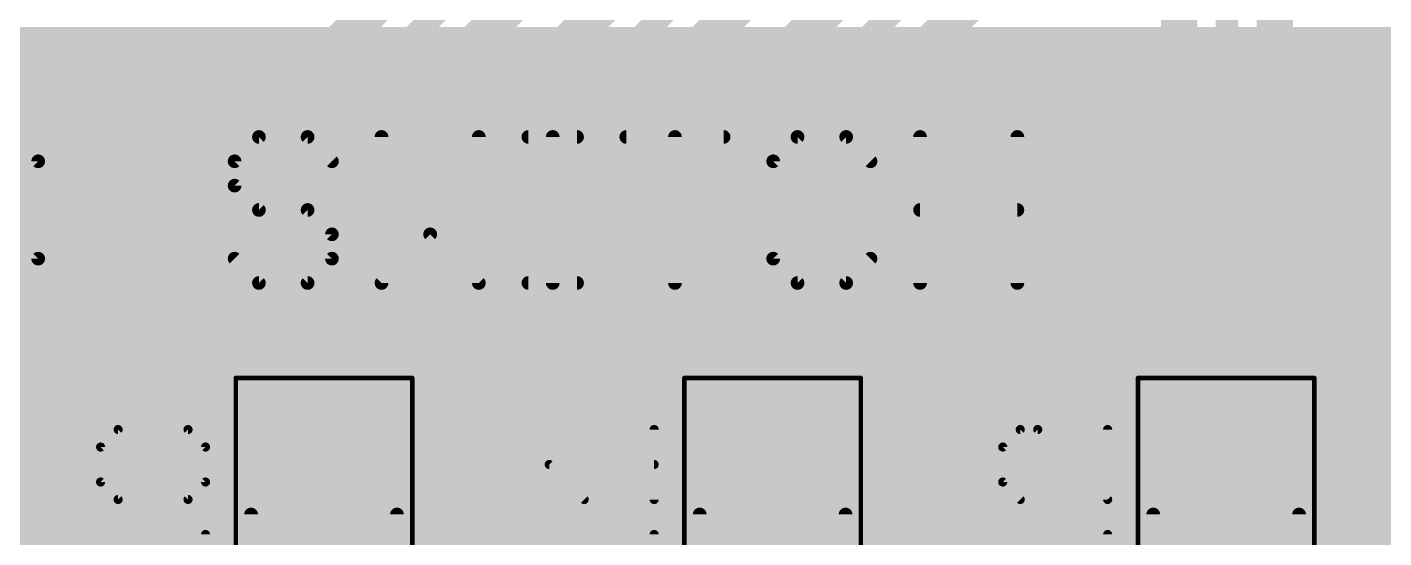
# Model space of a CAD drawing. Extents: x 0 to 10.8, y 0 to 6.1.
# Drawn here: x 7.113 to 7.709, y 5.448 to 5.672 of the extents above; entities that cross this region are included whole.
import ezdxf

# ---------------------------------------------------------------- set-up
doc = ezdxf.new("R2010")
doc.units = 0
for name, color, linetype in [('1', 22, 'CONTINUOUS'), ('16', 175, 'CONTINUOUS'), ('25', 253, 'CONTINUOUS'), ('29', 253, 'CONTINUOUS'), ('31', 253, 'CONTINUOUS'), ('39', 22, 'CONTINUOUS'), ('51', 253, 'CONTINUOUS')]:
    doc.layers.add(name, color=color, linetype=linetype)

# ---------------------------------------------------------------- blocks, each defined once
blk = doc.blocks.new('RECT')
blk.add_solid([(-0.5, -0.5), (0.5, -0.5), (-0.5, 0.5), (0.5, 0.5)])

msp = doc.modelspace()

# ---------------------------------------------------------------- linework, layer by layer
at = {"layer": '1'}
for points, const_width in [([(7.105, 5.49), (7.34, 5.725)], 0.01), ([(7.26, 5.545), (7.44, 5.725)], 0.01), ([(7.445, 5.63), (7.54, 5.725)], 0.01), ([(7.64, 5.48), (7.64, 5.725)], 0.01), ([(7.302685, 5.717382), (7.096299, 5.510996)], 0.016), ([(7.402685, 5.717382), (7.251299, 5.565996)], 0.016), ([(7.502685, 5.717382), (7.436299, 5.650996)], 0.016), ([(7.619, 5.692858), (7.619, 5.524224)], 0.016), ([(7.125996, 5.481299), (7.329264, 5.684567)], 0.016), ([(7.280996, 5.536299), (7.429264, 5.684567)], 0.016), ([(7.465996, 5.621299), (7.529264, 5.684567)], 0.016), ([(7.660996, 5.524224), (7.660996, 5.684567)], 0.016), ([(6.568744, 5.664), (7.249303, 5.664)], 0.016), ([(7.308697, 5.664), (7.349303, 5.664)], 0.016), ([(7.408697, 5.664), (7.449303, 5.664)], 0.016), ([(7.508697, 5.664), (7.619, 5.664)], 0.016), ([(7.660996, 5.664), (9.49424, 5.664)], 0.016), ([(6.568744, 5.648), (7.233303, 5.648)], 0.016), ([(7.292697, 5.648), (7.333303, 5.648)], 0.016), ([(7.392697, 5.648), (7.433303, 5.648)], 0.016), ([(7.436299, 5.650996), (7.424, 5.638697)], 0.016), ([(7.492697, 5.648), (7.619, 5.648)], 0.016), ([(7.660996, 5.648), (9.49424, 5.648)], 0.016), ([(7.424, 5.638697), (7.424, 5.524224)], 0.016), ([(6.568744, 5.632), (7.217303, 5.632)], 0.016), ([(7.276697, 5.632), (7.317303, 5.632)], 0.016), ([(7.376697, 5.632), (7.424, 5.632)], 0.016), ([(7.476697, 5.632), (7.619, 5.632)], 0.016), ([(7.660996, 5.632), (9.49424, 5.632)], 0.016), ([(7.445, 5.48), (7.445, 5.63)], 0.01), ([(7.465996, 5.524224), (7.465996, 5.621299)], 0.016), ([(6.568744, 5.616), (7.201303, 5.616)], 0.016), ([(7.260697, 5.616), (7.301303, 5.616)], 0.016), ([(7.360697, 5.616), (7.424, 5.616)], 0.016), ([(7.465996, 5.616), (7.619, 5.616)], 0.016), ([(7.660996, 5.616), (9.49424, 5.616)], 0.016), ([(6.568744, 5.6), (7.185303, 5.6)], 0.016), ([(7.244697, 5.6), (7.285303, 5.6)], 0.016), ([(7.344697, 5.6), (7.424, 5.6)], 0.016), ([(7.465996, 5.6), (7.619, 5.6)], 0.016), ([(7.660996, 5.6), (9.49424, 5.6)], 0.016), ([(6.568744, 5.584), (7.169303, 5.584)], 0.016), ([(7.228697, 5.584), (7.269303, 5.584)], 0.016), ([(7.328697, 5.584), (7.424, 5.584)], 0.016), ([(7.465996, 5.584), (7.619, 5.584)], 0.016), ([(7.660996, 5.584), (9.49424, 5.584)], 0.016), ([(6.568744, 5.568), (7.153303, 5.568)], 0.016), ([(7.212697, 5.568), (7.253303, 5.568)], 0.016), ([(7.251299, 5.565996), (7.239, 5.553697)], 0.016), ([(7.312697, 5.568), (7.424, 5.568)], 0.016), ([(7.465996, 5.568), (7.619, 5.568)], 0.016), ([(7.660996, 5.568), (8.139504, 5.568)], 0.016), ([(7.239, 5.553697), (7.239, 5.524224)], 0.016), ([(6.568744, 5.552), (7.137303, 5.552)], 0.016), ([(7.196697, 5.552), (7.239, 5.552)], 0.016), ([(7.296697, 5.552), (7.424, 5.552)], 0.016), ([(7.465996, 5.552), (7.619, 5.552)], 0.016), ([(7.660996, 5.552), (8.1145, 5.552)], 0.016), ([(7.26, 5.475), (7.26, 5.545)], 0.01), ([(6.744087, 5.536), (7.121303, 5.536)], 0.016), ([(7.180697, 5.536), (7.239, 5.536)], 0.016), ([(7.280996, 5.524224), (7.280996, 5.536299)], 0.016), ([(7.280996, 5.536), (7.424, 5.536)], 0.016), ([(7.465996, 5.536), (7.619, 5.536)], 0.016), ([(7.660996, 5.536), (8.100988, 5.536)], 0.016), ([(7.201657, 5.524224), (7.192287, 5.514854)], 0.016), ([(7.239, 5.524224), (7.201657, 5.524224)], 0.016), ([(7.285898, 5.524224), (7.280996, 5.524224)], 0.016), ([(7.295268, 5.514854), (7.285898, 5.524224)], 0.016), ([(7.398508, 5.524224), (7.389138, 5.514854)], 0.016), ([(7.424, 5.524224), (7.398508, 5.524224)], 0.016), ([(7.482748, 5.524224), (7.465996, 5.524224)], 0.016), ([(7.492118, 5.514854), (7.482748, 5.524224)], 0.016), ([(7.597524, 5.524224), (7.588154, 5.514854)], 0.016), ([(7.619, 5.524224), (7.597524, 5.524224)], 0.016), ([(7.681764, 5.524224), (7.660996, 5.524224)], 0.016), ([(7.691134, 5.514854), (7.681764, 5.524224)], 0.016), ([(7.164697, 5.52), (7.197433, 5.52)], 0.016), ([(7.290122, 5.52), (7.394283, 5.52)], 0.016), ([(7.486972, 5.52), (7.593299, 5.52)], 0.016), ([(7.685988, 5.52), (8.092965, 5.52)], 0.016), ([(7.192287, 5.514854), (7.192287, 5.438606)], 0.016), ([(7.295268, 5.474425), (7.295268, 5.514854)], 0.016), ([(7.389138, 5.514854), (7.389138, 5.473831)], 0.016), ([(7.492118, 5.438606), (7.492118, 5.514854)], 0.016), ([(7.588154, 5.514854), (7.588154, 5.438606)], 0.016), ([(7.691134, 5.473559), (7.691134, 5.514854)], 0.016), ([(7.148697, 5.504), (7.192287, 5.504)], 0.016), ([(7.295268, 5.504), (7.389138, 5.504)], 0.016), ([(7.492118, 5.504), (7.588154, 5.504)], 0.016), ([(7.691134, 5.504), (8.088614, 5.504)], 0.016), ([(7.132697, 5.488), (7.192287, 5.488)], 0.016), ([(7.295268, 5.488), (7.389138, 5.488)], 0.016), ([(7.492118, 5.488), (7.588154, 5.488)], 0.016), ([(7.691134, 5.488), (8.16398, 5.488)], 0.016), ([(7.113697, 5.469), (7.125996, 5.481299)], 0.016), ([(7.44063, 5.476732), (7.445, 5.48)], 0.01), ([(7.639646, 5.476732), (7.64, 5.48)], 0.01), ([(7.116697, 5.472), (7.192287, 5.472)], 0.016), ([(7.245, 5.475), (7.24378, 5.476732)], 0.01), ([(7.26, 5.475), (7.24378, 5.476732)], 0.01), ([(7.26, 5.475), (7.245, 5.475)], 0.01), ([(7.265, 5.475), (7.26, 5.475)], 0.01), ([(7.325, 5.415), (7.265, 5.475)], 0.01), ([(7.3425, 5.427193), (7.295268, 5.474425)], 0.016), ([(7.297693, 5.472), (7.387307, 5.472)], 0.016), ([(7.389138, 5.473831), (7.3425, 5.427193)], 0.016), ([(7.36, 5.415), (7.42, 5.475)], 0.01), ([(7.42, 5.475), (7.44, 5.475)], 0.01), ([(7.44, 5.475), (7.44063, 5.476732)], 0.01), ([(7.492118, 5.472), (7.588154, 5.472)], 0.016), ([(7.64, 5.475), (7.639646, 5.476732)], 0.01), ([(7.66, 5.475), (7.64, 5.475)], 0.01), ([(7.72, 5.415), (7.66, 5.475)], 0.01), ([(7.740996, 5.423697), (7.691134, 5.473559)], 0.016), ([(7.692693, 5.472), (8.089339, 5.472)], 0.016), ([(7.089677, 5.469), (7.113697, 5.469)], 0.016), ([(7.089677, 5.456), (7.192287, 5.456)], 0.016), ([(7.313693, 5.456), (7.371307, 5.456)], 0.016), ([(7.492118, 5.456), (7.588154, 5.456)], 0.016), ([(7.708693, 5.456), (8.094618, 5.456)], 0.016), ([(7.089677, 5.44), (7.192287, 5.44)], 0.016), ([(7.329693, 5.44), (7.355307, 5.44)], 0.016), ([(7.492118, 5.44), (7.588154, 5.44)], 0.016)]:
    msp.add_lwpolyline(points, dxfattribs=dict(at, const_width=const_width))
for points, const_width in [([(7.249303, 5.66, 1), (7.249303, 5.668)], 0.008), ([(7.308697, 5.668, 1), (7.308697, 5.66)], 0.008), ([(7.349303, 5.66, 1), (7.349303, 5.668)], 0.008), ([(7.408697, 5.668, 1), (7.408697, 5.66)], 0.008), ([(7.449303, 5.66, 1), (7.449303, 5.668)], 0.008), ([(7.508697, 5.668, 1), (7.508697, 5.66)], 0.008), ([(7.619, 5.66, 1), (7.619, 5.668)], 0.008), ([(7.660996, 5.668, 1), (7.660996, 5.66)], 0.008), ([(7.233303, 5.644, 1), (7.233303, 5.652)], 0.008), ([(7.292697, 5.652, 1), (7.292697, 5.644)], 0.008), ([(7.333303, 5.644, 1), (7.333303, 5.652)], 0.008), ([(7.392697, 5.652, 1), (7.392697, 5.644)], 0.008), ([(7.433471, 5.653824, 1), (7.439128, 5.648168)], 0.008), ([(7.433303, 5.644, 1), (7.433303, 5.652)], 0.008), ([(7.439128, 5.648168, 1), (7.433471, 5.653824)], 0.008), ([(7.492697, 5.652, 1), (7.492697, 5.644)], 0.008), ([(7.619, 5.644, 1), (7.619, 5.652)], 0.008), ([(7.660996, 5.652, 1), (7.660996, 5.644)], 0.008), ([(7.428, 5.638697, 1), (7.42, 5.638697)], 0.008), ([(7.421172, 5.641525, 1), (7.426828, 5.635868)], 0.008), ([(7.217303, 5.628, 1), (7.217303, 5.636)], 0.008), ([(7.276697, 5.636, 1), (7.276697, 5.628)], 0.008), ([(7.317303, 5.628, 1), (7.317303, 5.636)], 0.008), ([(7.376697, 5.636, 1), (7.376697, 5.628)], 0.008), ([(7.424, 5.628, 1), (7.424, 5.636)], 0.008), ([(7.476697, 5.636, 1), (7.476697, 5.628)], 0.008), ([(7.619, 5.628, 1), (7.619, 5.636)], 0.008), ([(7.660996, 5.636, 1), (7.660996, 5.628)], 0.008), ([(7.4475, 5.63, 1), (7.4425, 5.63)], 0.005), ([(7.443232, 5.631768, 1), (7.446768, 5.628232)], 0.005), ([(7.469996, 5.621299, 1), (7.461996, 5.621299)], 0.008), ([(7.463168, 5.624128, 1), (7.468824, 5.618471)], 0.008), ([(7.201303, 5.612, 1), (7.201303, 5.62)], 0.008), ([(7.260697, 5.62, 1), (7.260697, 5.612)], 0.008), ([(7.301303, 5.612, 1), (7.301303, 5.62)], 0.008), ([(7.360697, 5.62, 1), (7.360697, 5.612)], 0.008), ([(7.424, 5.612, 1), (7.424, 5.62)], 0.008), ([(7.465996, 5.62, 1), (7.465996, 5.612)], 0.008), ([(7.619, 5.612, 1), (7.619, 5.62)], 0.008), ([(7.660996, 5.62, 1), (7.660996, 5.612)], 0.008), ([(7.185303, 5.596, 1), (7.185303, 5.604)], 0.008), ([(7.244697, 5.604, 1), (7.244697, 5.596)], 0.008), ([(7.285303, 5.596, 1), (7.285303, 5.604)], 0.008), ([(7.344697, 5.604, 1), (7.344697, 5.596)], 0.008), ([(7.424, 5.596, 1), (7.424, 5.604)], 0.008), ([(7.465996, 5.604, 1), (7.465996, 5.596)], 0.008), ([(7.619, 5.596, 1), (7.619, 5.604)], 0.008), ([(7.660996, 5.604, 1), (7.660996, 5.596)], 0.008), ([(7.169303, 5.58, 1), (7.169303, 5.588)], 0.008), ([(7.228697, 5.588, 1), (7.228697, 5.58)], 0.008), ([(7.269303, 5.58, 1), (7.269303, 5.588)], 0.008), ([(7.328697, 5.588, 1), (7.328697, 5.58)], 0.008), ([(7.424, 5.58, 1), (7.424, 5.588)], 0.008), ([(7.465996, 5.588, 1), (7.465996, 5.58)], 0.008), ([(7.619, 5.58, 1), (7.619, 5.588)], 0.008), ([(7.660996, 5.588, 1), (7.660996, 5.58)], 0.008), ([(7.153303, 5.564, 1), (7.153303, 5.572)], 0.008), ([(7.212697, 5.572, 1), (7.212697, 5.564)], 0.008), ([(7.248471, 5.568824, 1), (7.254128, 5.563168)], 0.008), ([(7.254128, 5.563168, 1), (7.248471, 5.568824)], 0.008), ([(7.253303, 5.564, 1), (7.253303, 5.572)], 0.008), ([(7.312697, 5.572, 1), (7.312697, 5.564)], 0.008), ([(7.424, 5.564, 1), (7.424, 5.572)], 0.008), ([(7.465996, 5.572, 1), (7.465996, 5.564)], 0.008), ([(7.619, 5.564, 1), (7.619, 5.572)], 0.008), ([(7.660996, 5.572, 1), (7.660996, 5.564)], 0.008), ([(7.243, 5.553697, 1), (7.235, 5.553697)], 0.008), ([(7.137303, 5.548, 1), (7.137303, 5.556)], 0.008), ([(7.196697, 5.556, 1), (7.196697, 5.548)], 0.008), ([(7.236172, 5.556525, 1), (7.241828, 5.550868)], 0.008), ([(7.239, 5.548, 1), (7.239, 5.556)], 0.008), ([(7.296697, 5.556, 1), (7.296697, 5.548)], 0.008), ([(7.424, 5.548, 1), (7.424, 5.556)], 0.008), ([(7.465996, 5.556, 1), (7.465996, 5.548)], 0.008), ([(7.619, 5.548, 1), (7.619, 5.556)], 0.008), ([(7.660996, 5.556, 1), (7.660996, 5.548)], 0.008), ([(7.2625, 5.545, 1), (7.2575, 5.545)], 0.005), ([(7.258232, 5.546768, 1), (7.261768, 5.543232)], 0.005), ([(7.121303, 5.532, 1), (7.121303, 5.54)], 0.008), ([(7.180697, 5.54, 1), (7.180697, 5.532)], 0.008), ([(7.239, 5.532, 1), (7.239, 5.54)], 0.008), ([(7.284996, 5.536299, 1), (7.276996, 5.536299)], 0.008), ([(7.280996, 5.54, 1), (7.280996, 5.532)], 0.008), ([(7.278168, 5.539128, 1), (7.283824, 5.533471)], 0.008), ([(7.424, 5.532, 1), (7.424, 5.54)], 0.008), ([(7.465996, 5.54, 1), (7.465996, 5.532)], 0.008), ([(7.619, 5.532, 1), (7.619, 5.54)], 0.008), ([(7.660996, 5.54, 1), (7.660996, 5.532)], 0.008), ([(7.201657, 5.528224, 1), (7.201657, 5.520224)], 0.008), ([(7.204486, 5.521396, 1), (7.198829, 5.527053)], 0.008), ([(7.239, 5.520224, 1), (7.239, 5.528224)], 0.008), ([(7.280996, 5.528224, 1), (7.280996, 5.520224)], 0.008), ([(7.288726, 5.527053, 1), (7.283069, 5.521396)], 0.008), ([(7.285898, 5.520224, 1), (7.285898, 5.528224)], 0.008), ([(7.398508, 5.528224, 1), (7.398508, 5.520224)], 0.008), ([(7.401336, 5.521396, 1), (7.395679, 5.527053)], 0.008), ([(7.424, 5.520224, 1), (7.424, 5.528224)], 0.008), ([(7.465996, 5.528224, 1), (7.465996, 5.520224)], 0.008), ([(7.485576, 5.527053, 1), (7.47992, 5.521396)], 0.008), ([(7.482748, 5.520224, 1), (7.482748, 5.528224)], 0.008), ([(7.597524, 5.528224, 1), (7.597524, 5.520224)], 0.008), ([(7.600352, 5.521396, 1), (7.594695, 5.527053)], 0.008), ([(7.619, 5.520224, 1), (7.619, 5.528224)], 0.008), ([(7.660996, 5.528224, 1), (7.660996, 5.520224)], 0.008), ([(7.684592, 5.527053, 1), (7.678935, 5.521396)], 0.008), ([(7.681764, 5.520224, 1), (7.681764, 5.528224)], 0.008), ([(7.164697, 5.524, 1), (7.164697, 5.516)], 0.008), ([(7.197433, 5.516, 1), (7.197433, 5.524)], 0.008), ([(7.235, 5.524224, 1), (7.243, 5.524224)], 0.008), ([(7.276996, 5.524224, 1), (7.284996, 5.524224)], 0.008), ([(7.290122, 5.524, 1), (7.290122, 5.516)], 0.008), ([(7.394283, 5.516, 1), (7.394283, 5.524)], 0.008), ([(7.42, 5.524224, 1), (7.428, 5.524224)], 0.008), ([(7.461996, 5.524224, 1), (7.469996, 5.524224)], 0.008), ([(7.486972, 5.524, 1), (7.486972, 5.516)], 0.008), ([(7.593299, 5.516, 1), (7.593299, 5.524)], 0.008), ([(7.615, 5.524224, 1), (7.623, 5.524224)], 0.008), ([(7.656996, 5.524224, 1), (7.664996, 5.524224)], 0.008), ([(7.685988, 5.524, 1), (7.685988, 5.516)], 0.008), ([(7.196287, 5.514854, 1), (7.188287, 5.514854)], 0.008), ([(7.189459, 5.517683, 1), (7.195116, 5.512026)], 0.008), ([(7.299268, 5.514854, 1), (7.291268, 5.514854)], 0.008), ([(7.292439, 5.512026, 1), (7.298096, 5.517683)], 0.008), ([(7.386309, 5.517683, 1), (7.391966, 5.512026)], 0.008), ([(7.393138, 5.514854, 1), (7.385138, 5.514854)], 0.008), ([(7.496118, 5.514854, 1), (7.488118, 5.514854)], 0.008), ([(7.48929, 5.512026, 1), (7.494947, 5.517683)], 0.008), ([(7.585325, 5.517683, 1), (7.590982, 5.512026)], 0.008), ([(7.592154, 5.514854, 1), (7.584154, 5.514854)], 0.008), ([(7.695134, 5.514854, 1), (7.687134, 5.514854)], 0.008), ([(7.688305, 5.512026, 1), (7.693962, 5.517683)], 0.008), ([(7.148697, 5.508, 1), (7.148697, 5.5)], 0.008), ([(7.192287, 5.5, 1), (7.192287, 5.508)], 0.008), ([(7.295268, 5.508, 1), (7.295268, 5.5)], 0.008), ([(7.389138, 5.5, 1), (7.389138, 5.508)], 0.008), ([(7.492118, 5.508, 1), (7.492118, 5.5)], 0.008), ([(7.588154, 5.5, 1), (7.588154, 5.508)], 0.008), ([(7.691134, 5.508, 1), (7.691134, 5.5)], 0.008), ([(7.132697, 5.492, 1), (7.132697, 5.484)], 0.008), ([(7.192287, 5.484, 1), (7.192287, 5.492)], 0.008), ([(7.295268, 5.492, 1), (7.295268, 5.484)], 0.008), ([(7.389138, 5.484, 1), (7.389138, 5.492)], 0.008), ([(7.492118, 5.492, 1), (7.492118, 5.484)], 0.008), ([(7.588154, 5.484, 1), (7.588154, 5.492)], 0.008), ([(7.691134, 5.492, 1), (7.691134, 5.484)], 0.008), ([(7.128824, 5.478471, 1), (7.123168, 5.484128)], 0.008), ([(7.123168, 5.484128, 1), (7.128824, 5.478471)], 0.008), ([(7.446497, 5.477998, 1), (7.443503, 5.482002)], 0.005), ([(7.642485, 5.47973, 1), (7.637515, 5.48027)], 0.005), ([(7.116697, 5.476, 1), (7.116697, 5.468)], 0.008), ([(7.192287, 5.468, 1), (7.192287, 5.476)], 0.008), ([(7.244045, 5.479218, 1), (7.243514, 5.474246)], 0.005), ([(7.245823, 5.478172, 1), (7.241736, 5.475292)], 0.005), ([(7.245, 5.4775, 1), (7.245, 5.4725)], 0.005), ([(7.242956, 5.47356, 1), (7.247044, 5.47644)], 0.005), ([(7.26, 5.4775, 1), (7.26, 5.4725)], 0.005), ([(7.2575, 5.475, 1), (7.2625, 5.475)], 0.005), ([(7.259735, 5.472514, 1), (7.260265, 5.477486)], 0.005), ([(7.26, 5.4725, 1), (7.26, 5.4775)], 0.005), ([(7.266768, 5.476768, 1), (7.263232, 5.473232)], 0.005), ([(7.265, 5.4725, 1), (7.265, 5.4775)], 0.005), ([(7.298096, 5.477254, 1), (7.292439, 5.471597)], 0.008), ([(7.291268, 5.474425, 1), (7.299268, 5.474425)], 0.008), ([(7.297693, 5.476, 1), (7.297693, 5.468)], 0.008), ([(7.385138, 5.473831, 1), (7.393138, 5.473831)], 0.008), ([(7.391966, 5.471002, 1), (7.386309, 5.476659)], 0.008), ([(7.387307, 5.468, 1), (7.387307, 5.476)], 0.008), ([(7.42, 5.4775, 1), (7.42, 5.4725)], 0.005), ([(7.421768, 5.473232, 1), (7.418232, 5.476768)], 0.005), ([(7.437651, 5.475854, 1), (7.442349, 5.474146)], 0.005), ([(7.439133, 5.478734, 1), (7.442127, 5.47473)], 0.005), ([(7.442979, 5.475878, 1), (7.43828, 5.477587)], 0.005), ([(7.44, 5.4725, 1), (7.44, 5.4775)], 0.005), ([(7.4425, 5.48, 1), (7.4475, 5.48)], 0.005), ([(7.492118, 5.476, 1), (7.492118, 5.468)], 0.008), ([(7.588154, 5.468, 1), (7.588154, 5.476)], 0.008), ([(7.642095, 5.477233, 1), (7.637196, 5.476231)], 0.005), ([(7.63716, 5.477002, 1), (7.642131, 5.476463)], 0.005), ([(7.6375, 5.48, 1), (7.6425, 5.48)], 0.005), ([(7.64, 5.4775, 1), (7.64, 5.4725)], 0.005), ([(7.637551, 5.474499, 1), (7.642449, 5.475501)], 0.005), ([(7.661768, 5.476768, 1), (7.658232, 5.473232)], 0.005), ([(7.66, 5.4725, 1), (7.66, 5.4775)], 0.005), ([(7.693962, 5.476387, 1), (7.688305, 5.470731)], 0.008), ([(7.687134, 5.473559, 1), (7.695134, 5.473559)], 0.008), ([(7.692693, 5.476, 1), (7.692693, 5.468)], 0.008), ([(7.110868, 5.471828, 1), (7.116525, 5.466172)], 0.008), ([(7.113697, 5.465, 1), (7.113697, 5.473)], 0.008), ([(7.192287, 5.452, 1), (7.192287, 5.46)], 0.008), ([(7.313693, 5.46, 1), (7.313693, 5.452)], 0.008), ([(7.371307, 5.452, 1), (7.371307, 5.46)], 0.008), ([(7.492118, 5.46, 1), (7.492118, 5.452)], 0.008), ([(7.588154, 5.452, 1), (7.588154, 5.46)], 0.008), ([(7.708693, 5.46, 1), (7.708693, 5.452)], 0.008)]:
    msp.add_lwpolyline(points, format="xyb", dxfattribs=dict(at, const_width=const_width))
at = {"layer": '16', "const_width": 0.016}
for points in [[(6.568744, 5.664), (9.49424, 5.664)], [(6.568744, 5.648), (9.49424, 5.648)], [(6.568744, 5.632), (9.49424, 5.632)], [(6.568744, 5.616), (9.49424, 5.616)], [(6.568744, 5.6), (9.49424, 5.6)], [(6.568744, 5.584), (9.49424, 5.584)], [(6.568744, 5.568), (8.139504, 5.568)], [(6.568744, 5.552), (8.1145, 5.552)], [(6.744087, 5.536), (8.100988, 5.536)], [(6.770024, 5.52), (8.092965, 5.52)], [(6.786024, 5.504), (8.088614, 5.504)], [(6.797941, 5.488), (8.16398, 5.488)], [(6.807177, 5.472), (8.089339, 5.472)], [(6.812909, 5.456), (8.094618, 5.456)], [(6.817197, 5.44), (8.103854, 5.44)]]:
    msp.add_lwpolyline(points, dxfattribs=at)
at = {"layer": '25'}
for points, const_width in [([(7.118343, 5.613161), (7.107665, 5.623835)], 0.006), ([(7.21522, 5.623835), (7.204547, 5.613161)], 0.006), ([(7.236571, 5.623835), (7.21522, 5.623835)], 0.006), ([(7.247248, 5.613161), (7.236571, 5.623835)], 0.006), ([(7.269, 5.623835), (7.269, 5.559783)], 0.006), ([(7.311701, 5.559783), (7.311701, 5.623835)], 0.006), ([(7.333453, 5.623835), (7.354803, 5.623835)], 0.006), ([(7.344126, 5.559783), (7.344126, 5.623835)], 0.006), ([(7.376421, 5.623835), (7.419122, 5.623835)], 0.006), ([(7.397772, 5.559783), (7.397772, 5.623835)], 0.006), ([(7.451547, 5.623835), (7.440874, 5.613161)], 0.006), ([(7.472898, 5.623835), (7.451547, 5.623835)], 0.006), ([(7.483575, 5.613161), (7.472898, 5.623835)], 0.006), ([(7.505327, 5.559783), (7.505327, 5.623835)], 0.006), ([(7.548028, 5.623835), (7.548028, 5.559783)], 0.006), ([(7.118343, 5.570457), (7.118343, 5.613161)], 0.006), ([(7.204547, 5.613161), (7.204547, 5.602484)], 0.006), ([(7.440874, 5.613161), (7.440874, 5.570457)], 0.006), ([(7.204547, 5.602484), (7.21522, 5.591807)], 0.006), ([(7.21522, 5.591807), (7.236571, 5.591807)], 0.006), ([(7.236571, 5.591807), (7.247248, 5.581134)], 0.006), ([(7.505327, 5.591807), (7.548028, 5.591807)], 0.006), ([(7.247248, 5.581134), (7.247248, 5.570457)], 0.006), ([(7.269, 5.559783), (7.29035, 5.581134)], 0.006), ([(7.29035, 5.581134), (7.311701, 5.559783)], 0.006), ([(7.107665, 5.559783), (7.118343, 5.570457)], 0.006), ([(7.21522, 5.559783), (7.204547, 5.570457)], 0.006), ([(7.247248, 5.570457), (7.236571, 5.559783)], 0.006), ([(7.440874, 5.570457), (7.451547, 5.559783)], 0.006), ([(7.472898, 5.559783), (7.483575, 5.570457)], 0.006), ([(7.236571, 5.559783), (7.21522, 5.559783)], 0.006), ([(7.333453, 5.559783), (7.354803, 5.559783)], 0.006), ([(7.451547, 5.559783), (7.472898, 5.559783)], 0.006), ([(7.145744, 5.487835), (7.153417, 5.495508)], 0.004), ([(7.153417, 5.495508), (7.18411, 5.495508)], 0.004), ([(7.18411, 5.464819), (7.153417, 5.495508)], 0.004), ([(7.18411, 5.495508), (7.19178, 5.487835)], 0.004), ([(7.38863, 5.464819), (7.38863, 5.495508)], 0.004), ([(7.549283, 5.495508), (7.54161, 5.487835)], 0.004), ([(7.556957, 5.495508), (7.549283, 5.495508)], 0.004), ([(7.587646, 5.464819), (7.556957, 5.495508)], 0.004), ([(7.587646, 5.495508), (7.587646, 5.464819)], 0.004), ([(7.145744, 5.472488), (7.145744, 5.487835)], 0.004), ([(7.19178, 5.487835), (7.19178, 5.472488)], 0.004), ([(7.54161, 5.487835), (7.54161, 5.472488)], 0.004), ([(7.357941, 5.464819), (7.342594, 5.480161)], 0.004), ([(7.342594, 5.480161), (7.38863, 5.480161)], 0.004), ([(7.153417, 5.464819), (7.145744, 5.472488)], 0.004), ([(7.19178, 5.472488), (7.18411, 5.464819)], 0.004), ([(7.54161, 5.472488), (7.549283, 5.464819)], 0.004), ([(7.18411, 5.464819), (7.153417, 5.464819)], 0.004), ([(7.19178, 5.418783), (7.19178, 5.449472)], 0.004), ([(7.38863, 5.418783), (7.38863, 5.449472)], 0.004), ([(7.587646, 5.418783), (7.587646, 5.449472)], 0.004)]:
    msp.add_lwpolyline(points, dxfattribs=dict(at, const_width=const_width))
for points, const_width in [([(7.21522, 5.625335, 1), (7.21522, 5.622335)], 0.003), ([(7.216281, 5.622774, 1), (7.21416, 5.624895)], 0.003), ([(7.237631, 5.624896, 1), (7.23551, 5.622774)], 0.003), ([(7.236571, 5.622335, 1), (7.236571, 5.625335)], 0.003), ([(7.2705, 5.623835, 1), (7.2675, 5.623835)], 0.003), ([(7.313201, 5.623835, 1), (7.310201, 5.623835)], 0.003), ([(7.333453, 5.625335, 1), (7.333453, 5.622335)], 0.003), ([(7.345626, 5.623835, 1), (7.342626, 5.623835)], 0.003), ([(7.354803, 5.622335, 1), (7.354803, 5.625335)], 0.003), ([(7.376421, 5.625335, 1), (7.376421, 5.622335)], 0.003), ([(7.399272, 5.623835, 1), (7.396272, 5.623835)], 0.003), ([(7.419122, 5.622335, 1), (7.419122, 5.625335)], 0.003), ([(7.451547, 5.625335, 1), (7.451547, 5.622335)], 0.003), ([(7.452608, 5.622774, 1), (7.450487, 5.624895)], 0.003), ([(7.473958, 5.624896, 1), (7.471837, 5.622774)], 0.003), ([(7.472898, 5.622335, 1), (7.472898, 5.625335)], 0.003), ([(7.506827, 5.623835, 1), (7.503827, 5.623835)], 0.003), ([(7.549528, 5.623835, 1), (7.546528, 5.623835)], 0.003), ([(7.119843, 5.613161, 1), (7.116843, 5.613161)], 0.003), ([(7.117282, 5.612101, 1), (7.119403, 5.614222)], 0.003), ([(7.206047, 5.613161, 1), (7.203047, 5.613161)], 0.003), ([(7.203487, 5.614222, 1), (7.205608, 5.612101)], 0.003), ([(7.246188, 5.612101, 1), (7.248308, 5.614222)], 0.003), ([(7.442374, 5.613161, 1), (7.439374, 5.613161)], 0.003), ([(7.439813, 5.614222, 1), (7.441935, 5.612101)], 0.003), ([(7.482514, 5.612101, 1), (7.484635, 5.614222)], 0.003), ([(7.205608, 5.603545, 1), (7.203486, 5.601424)], 0.003), ([(7.203047, 5.602484, 1), (7.206047, 5.602484)], 0.003), ([(7.21522, 5.593307, 1), (7.21522, 5.590307)], 0.003), ([(7.21416, 5.590747, 1), (7.216281, 5.592868)], 0.003), ([(7.237631, 5.592868, 1), (7.23551, 5.590746)], 0.003), ([(7.236571, 5.590307, 1), (7.236571, 5.593307)], 0.003), ([(7.505327, 5.593307, 1), (7.505327, 5.590307)], 0.003), ([(7.548028, 5.590307, 1), (7.548028, 5.593307)], 0.003), ([(7.248748, 5.581134, 1), (7.245748, 5.581134)], 0.003), ([(7.246188, 5.580073, 1), (7.248308, 5.582195)], 0.003), ([(7.291411, 5.582195, 1), (7.28929, 5.580073)], 0.003), ([(7.291411, 5.580073, 1), (7.28929, 5.582195)], 0.003), ([(7.119403, 5.569396, 1), (7.117282, 5.571518)], 0.003), ([(7.205608, 5.571517, 1), (7.203487, 5.569396)], 0.003), ([(7.248308, 5.569396, 1), (7.246188, 5.571518)], 0.003), ([(7.441935, 5.571517, 1), (7.439813, 5.569396)], 0.003), ([(7.484635, 5.569396, 1), (7.482514, 5.571518)], 0.003), ([(7.116843, 5.570457, 1), (7.119843, 5.570457)], 0.003), ([(7.245748, 5.570457, 1), (7.248748, 5.570457)], 0.003), ([(7.439374, 5.570457, 1), (7.442374, 5.570457)], 0.003), ([(7.21522, 5.561283, 1), (7.21522, 5.558283)], 0.003), ([(7.21416, 5.558723, 1), (7.216281, 5.560844)], 0.003), ([(7.23551, 5.560844, 1), (7.237631, 5.558723)], 0.003), ([(7.236571, 5.558283, 1), (7.236571, 5.561283)], 0.003), ([(7.267939, 5.560844, 1), (7.270061, 5.558723)], 0.003), ([(7.2675, 5.559783, 1), (7.2705, 5.559783)], 0.003), ([(7.310201, 5.559783, 1), (7.313201, 5.559783)], 0.003), ([(7.31064, 5.558723, 1), (7.312761, 5.560844)], 0.003), ([(7.333453, 5.561283, 1), (7.333453, 5.558283)], 0.003), ([(7.342626, 5.559783, 1), (7.345626, 5.559783)], 0.003), ([(7.354803, 5.558283, 1), (7.354803, 5.561283)], 0.003), ([(7.396272, 5.559783, 1), (7.399272, 5.559783)], 0.003), ([(7.451547, 5.561283, 1), (7.451547, 5.558283)], 0.003), ([(7.450487, 5.558723, 1), (7.452608, 5.560844)], 0.003), ([(7.471837, 5.560844, 1), (7.473958, 5.558723)], 0.003), ([(7.472898, 5.558283, 1), (7.472898, 5.561283)], 0.003), ([(7.503827, 5.559783, 1), (7.506827, 5.559783)], 0.003), ([(7.546528, 5.559783, 1), (7.549528, 5.559783)], 0.003), ([(7.153417, 5.496508, 1), (7.153417, 5.494508)], 0.002), ([(7.154124, 5.496215, 1), (7.15271, 5.494801)], 0.002), ([(7.154124, 5.494801, 1), (7.15271, 5.496215)], 0.002), ([(7.184818, 5.496215, 1), (7.183403, 5.494801)], 0.002), ([(7.18411, 5.494508, 1), (7.18411, 5.496508)], 0.002), ([(7.38963, 5.495508, 1), (7.38763, 5.495508)], 0.002), ([(7.549283, 5.496508, 1), (7.549283, 5.494508)], 0.002), ([(7.549991, 5.494801, 1), (7.548576, 5.496215)], 0.002), ([(7.557664, 5.496215, 1), (7.55625, 5.494801)], 0.002), ([(7.556957, 5.494508, 1), (7.556957, 5.496508)], 0.002), ([(7.588646, 5.495508, 1), (7.586646, 5.495508)], 0.002), ([(7.146744, 5.487835, 1), (7.144744, 5.487835)], 0.002), ([(7.145037, 5.488542, 1), (7.146451, 5.487128)], 0.002), ([(7.19278, 5.487835, 1), (7.19078, 5.487835)], 0.002), ([(7.191072, 5.487128, 1), (7.192487, 5.488542)], 0.002), ([(7.54261, 5.487835, 1), (7.54061, 5.487835)], 0.002), ([(7.540903, 5.488542, 1), (7.542317, 5.487128)], 0.002), ([(7.343302, 5.480869, 1), (7.341887, 5.479454)], 0.002), ([(7.342594, 5.481161, 1), (7.342594, 5.479161)], 0.002), ([(7.38863, 5.479161, 1), (7.38863, 5.481161)], 0.002), ([(7.146451, 5.473195, 1), (7.145037, 5.471781)], 0.002), ([(7.144744, 5.472488, 1), (7.146744, 5.472488)], 0.002), ([(7.19078, 5.472488, 1), (7.19278, 5.472488)], 0.002), ([(7.192487, 5.471781, 1), (7.191072, 5.473195)], 0.002), ([(7.542317, 5.473195, 1), (7.540903, 5.471781)], 0.002), ([(7.54061, 5.472488, 1), (7.54261, 5.472488)], 0.002), ([(7.153417, 5.465819, 1), (7.153417, 5.463819)], 0.002), ([(7.15271, 5.464112, 1), (7.154124, 5.465526)], 0.002), ([(7.183403, 5.465526, 1), (7.184817, 5.464112)], 0.002), ([(7.183403, 5.464112, 1), (7.184817, 5.465526)], 0.002), ([(7.18411, 5.463819, 1), (7.18411, 5.465819)], 0.002), ([(7.357234, 5.464112, 1), (7.358648, 5.465526)], 0.002), ([(7.38763, 5.464819, 1), (7.38963, 5.464819)], 0.002), ([(7.548577, 5.464112, 1), (7.54999, 5.465526)], 0.002), ([(7.586646, 5.464819, 1), (7.588646, 5.464819)], 0.002), ([(7.586939, 5.464112, 1), (7.588353, 5.465526)], 0.002), ([(7.19278, 5.449472, 1), (7.19078, 5.449472)], 0.002), ([(7.38963, 5.449472, 1), (7.38763, 5.449472)], 0.002), ([(7.588646, 5.449472, 1), (7.586646, 5.449472)], 0.002)]:
    msp.add_lwpolyline(points, format="xyb", dxfattribs=dict(at, const_width=const_width))
at = {"layer": '39', "const_width": 0.002}
for points in [[(7.205079, 5.323386), (7.205079, 5.51811)], [(7.205079, 5.51811), (7.28248, 5.51811)], [(7.28248, 5.51811), (7.28248, 5.323386)], [(7.401929, 5.323386), (7.401929, 5.51811)], [(7.401929, 5.51811), (7.479331, 5.51811)], [(7.479331, 5.51811), (7.479331, 5.323386)], [(7.600945, 5.323386), (7.600945, 5.51811)], [(7.600945, 5.51811), (7.678346, 5.51811)], [(7.678346, 5.51811), (7.678346, 5.323386)]]:
    msp.add_lwpolyline(points, dxfattribs=at)
at = {"layer": '39', "const_width": 0.001}
for points in [[(7.205579, 5.51811, 1), (7.204579, 5.51811)], [(7.205079, 5.51861, 1), (7.205079, 5.51761)], [(7.28298, 5.51811, 1), (7.28198, 5.51811)], [(7.28248, 5.51761, 1), (7.28248, 5.51861)], [(7.402429, 5.51811, 1), (7.401429, 5.51811)], [(7.401929, 5.51861, 1), (7.401929, 5.51761)], [(7.479831, 5.51811, 1), (7.478831, 5.51811)], [(7.479331, 5.51761, 1), (7.479331, 5.51861)], [(7.601445, 5.51811, 1), (7.600445, 5.51811)], [(7.600945, 5.51861, 1), (7.600945, 5.51761)], [(7.678846, 5.51811, 1), (7.677846, 5.51811)], [(7.678346, 5.51761, 1), (7.678346, 5.51861)]]:
    msp.add_lwpolyline(points, format="xyb", dxfattribs=at)
at = {"layer": '51', "const_width": 0.006}
for points in [[(7.21178, 5.458248), (7.21178, 5.382748)], [(7.27578, 5.458248), (7.27578, 5.382748)], [(7.40863, 5.458248), (7.40863, 5.382748)], [(7.47263, 5.458248), (7.47263, 5.382748)], [(7.607646, 5.458248), (7.607646, 5.382748)], [(7.671646, 5.458248), (7.671646, 5.382748)]]:
    msp.add_lwpolyline(points, dxfattribs=at)
at = {"layer": '51', "const_width": 0.003}
for points in [[(7.21328, 5.458248, 1), (7.21028, 5.458248)], [(7.27728, 5.458248, 1), (7.27428, 5.458248)], [(7.41013, 5.458248, 1), (7.40713, 5.458248)], [(7.47413, 5.458248, 1), (7.47113, 5.458248)], [(7.609146, 5.458248, 1), (7.606146, 5.458248)], [(7.673146, 5.458248, 1), (7.670146, 5.458248)]]:
    msp.add_lwpolyline(points, format="xyb", dxfattribs=at)

# ---------------------------------------------------------------- block references
at = {"layer": '1', "xscale": 0.062992, "yscale": 0.070984, "rotation": 90}
for p in [(7.24378, 5.476732), (7.44063, 5.476732), (7.639646, 5.476732)]:
    msp.add_blockref('RECT', p, dxfattribs=at)
at = {"layer": '29', "xscale": 0.070992, "yscale": 0.078984, "rotation": 90}
for p in [(7.24378, 5.476732), (7.44063, 5.476732), (7.639646, 5.476732)]:
    msp.add_blockref('RECT', p, dxfattribs=at)
at = {"layer": '31', "xscale": 0.062992, "yscale": 0.070984, "rotation": 90}
for p in [(7.24378, 5.476732), (7.44063, 5.476732), (7.639646, 5.476732)]:
    msp.add_blockref('RECT', p, dxfattribs=at)
at = {"layer": '51', "xscale": 0.029, "yscale": 0.069, "rotation": 90}
for p in [(7.24378, 5.472748), (7.44063, 5.472748), (7.639646, 5.472748)]:
    msp.add_blockref('RECT', p, dxfattribs=at)

doc.saveas('drawing.dxf')
